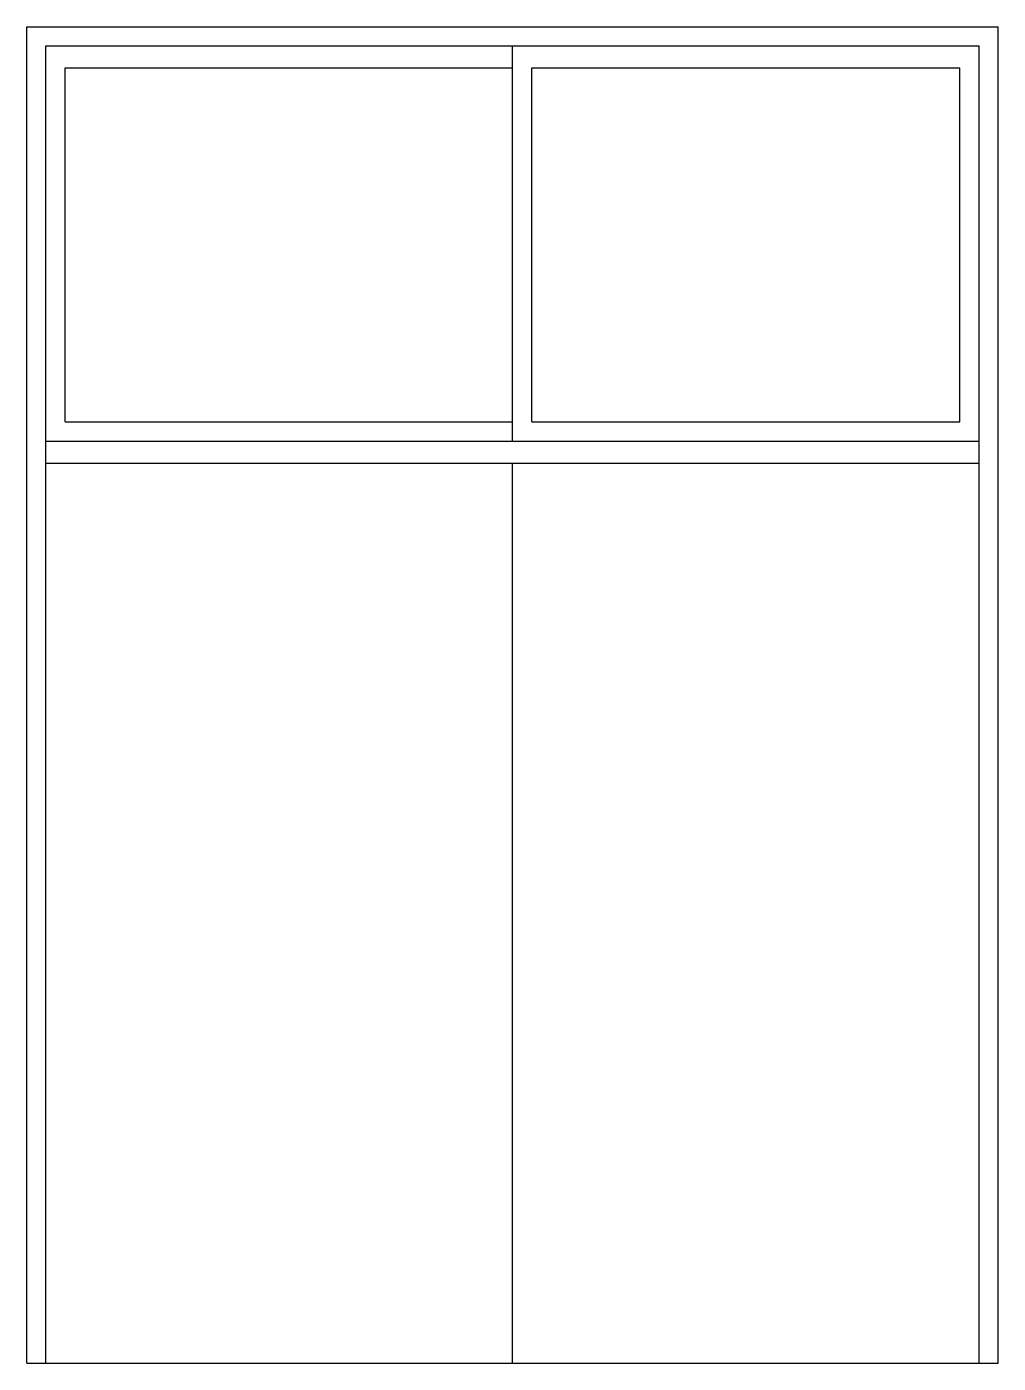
# Model space of a CAD drawing. Units: millimetres at full size, sheet at 1:100. Extents: x -6402 to -4632, y -3490 to -1055.
import ezdxf

# ---------------------------------------------------------------- set-up
doc = ezdxf.new("R2010")
doc.units = ezdxf.units.MM
doc.header["$LTSCALE"] = 100
doc.layers.add('0-0', color=7, linetype='Continuous')

msp = doc.modelspace()

# ---------------------------------------------------------------- linework, layer by layer
at = {"layer": '0-0'}
for p, q in [((-6402.3, -3489.8), (-6402.3, -1054.8)), ((-6402.3, -1054.8), (-4632.3, -1054.8)), ((-4632.3, -3489.8), (-4632.3, -1054.8)), ((-6367.3, -3489.8), (-6367.3, -1089.8)), ((-6367.3, -1089.8), (-4667.3, -1089.8)), ((-5517.3, -1809.8), (-5517.3, -1089.8)), ((-4667.3, -3489.8), (-4667.3, -1089.8)), ((-6332.3, -1774.8), (-6332.3, -1129.8)), ((-6332.3, -1129.8), (-5517.3, -1129.8)), ((-5482.3, -1774.8), (-5482.3, -1129.8)), ((-5482.3, -1129.8), (-4702.3, -1129.8)), ((-4702.3, -1774.8), (-4702.3, -1129.8)), ((-6332.3, -1774.8), (-5517.3, -1774.8)), ((-5482.3, -1774.8), (-4702.3, -1774.8)), ((-6367.3, -1809.8), (-4667.3, -1809.8)), ((-6367.3, -1849.8), (-4667.3, -1849.8)), ((-5517.3, -3489.8), (-5517.3, -1849.8)), ((-6402.3, -3489.8), (-4632.3, -3489.8))]:
    msp.add_line(p, q, dxfattribs=at)

doc.saveas('drawing.dxf')
